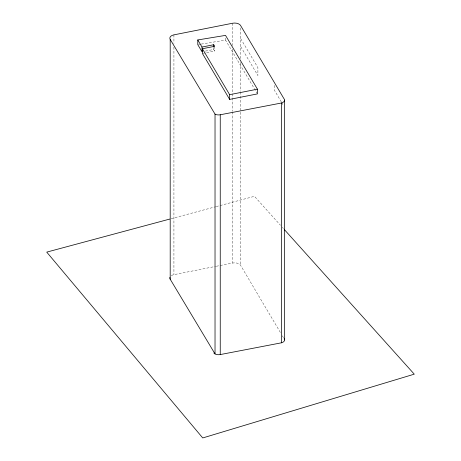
<?xml version="1.0" encoding="UTF-8"?>
<svg xmlns="http://www.w3.org/2000/svg" width="461" height="461" viewBox="0 0 461 461"><rect width="100%" height="100%" fill="white"/><g stroke="black" fill="none" stroke-linecap="round" stroke-linejoin="round"><path stroke-width="0.35" stroke-dasharray="2.31 1.73" d="M171.094 218.71L215.558 206.764M216.255 206.58L254.466 196.317L280.461 225.245M205.45 51.09L213.731 49.454L214.665 51.033L205.802 52.785M203.076 53.32L205.122 52.917M171.267 275.69A6.062 3.504 0 0 1 173.924 274.658L215.604 266.406M216.313 266.268L232.563 263.047A6.333 3.659 0 0 1 240.757 265.611L280.524 332.721M198.478 44.55L200.558 44.21M201.255 44.095L225.527 40.101L257.065 93.283M282.386 227.382L283.348 228.454M281.337 101.95L274.255 89.964L274.255 84.415M281.694 102.549L283.457 105.523M240.757 38.724L257.895 67.64L257.895 75.564L240.757 46.642M282.351 335.804L283.446 337.648M240.757 27.96L240.757 58.887M240.757 62.489L240.757 91.301M240.757 92.021L240.757 265.611M232.563 23.24L232.563 45.564M232.563 49.166L232.563 93.093M232.563 93.814L232.563 111.101M232.563 111.821L232.563 263.047M225.527 38.079L225.527 40.101M214.665 46.307L214.665 51.033M213.731 47.431L213.731 49.454M173.924 34.852L173.924 43.49M173.924 47.091L173.924 274.658"/><path stroke-width="0.69" d="M169.706 219.084L46.728 252.121L202.742 437.95L414.272 374.165L284.31 229.526M201.999 47.051L213.731 44.734L214.665 46.307L202.396 48.733L202.396 53.459L229.641 99.392L257.434 93.9L257.434 89.18L225.527 35.382L197.786 39.946L197.786 44.665L201.999 51.77L201.999 47.051L197.786 39.946M202.396 48.733L229.641 94.672L257.434 89.18M215.028 114.121A5.267 3.043 0 0 0 220.249 114.766L281.579 102.982A5.544 3.204 0 0 0 283.809 98.458L240.757 25.804A6.333 3.659 0 0 0 232.563 23.24L173.924 34.852A6.062 3.504 0 0 0 170.195 39.398L170.195 279.205L215.028 353.927L215.028 114.121L170.195 39.398M213.898 353.074A5.267 3.043 0 0 0 220.249 354.572L281.579 342.788A5.544 3.204 0 0 0 284.16 338.656M284.621 100.135L284.621 339.941M281.579 102.982L281.579 342.788M229.641 94.672L229.641 99.392M220.249 114.766L220.249 354.572M213.731 44.734L213.731 46.757M170.195 279.205A6.062 3.504 0 0 1 169.896 277.366"/></g></svg>
